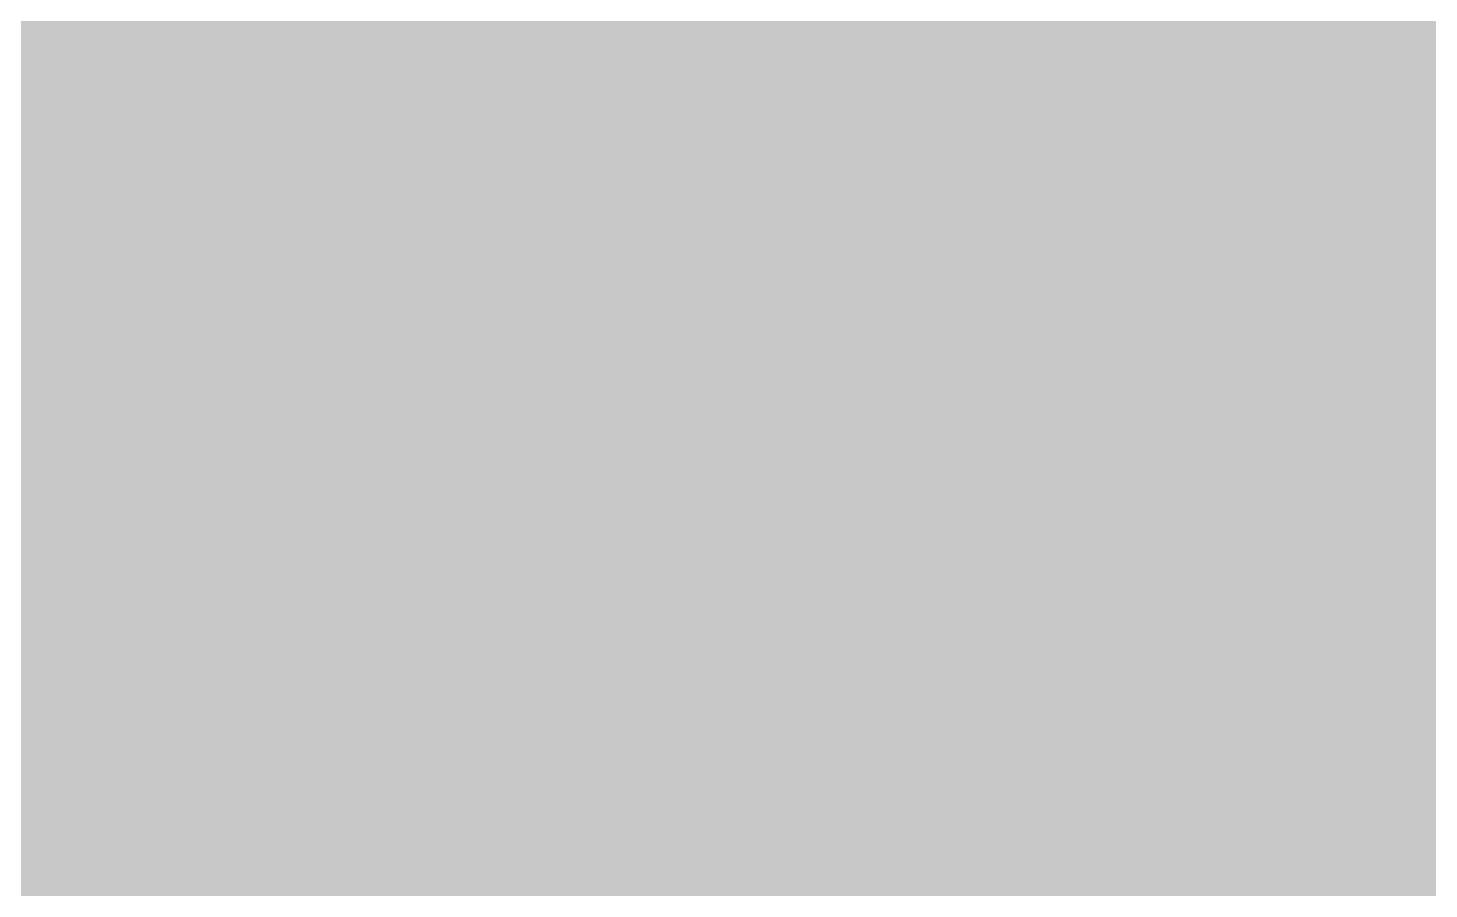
# Model space of a CAD drawing. Header units: millimetres. Extents: x -0.19 to 3.91, y -0.06 to 2.26.
# Drawn here: x 0.9254 to 1.245, y 0.2318 to 0.4283 of the extents above; entities that cross this region are included whole.
import ezdxf

# ---------------------------------------------------------------- set-up
doc = ezdxf.new("R2010")
doc.units = ezdxf.units.MM
doc.layers.get('0').update_dxf_attribs({"linetype": 'CONTINUOUS', "lineweight": 0})
for name, color, linetype, lineweight in [('PCB_KUR_GBL', 10, 'CONTINUOUS', 0), ('PCB_KUR_GTL', 30, 'CONTINUOUS', 0), ('PCB_KUR_GTO', 163, 'CONTINUOUS', 0)]:
    doc.layers.add(name, color=color, linetype=linetype, lineweight=lineweight)

# ---------------------------------------------------------------- blocks, each defined once
blk = doc.blocks.new('ROUND_8')
h = blk.add_hatch(color=256)
edge = h.paths.add_edge_path(flags=0)
edge.add_arc((0, 0), 0.005, 0, 360)
blk = doc.blocks.new('ROUND_3')
h = blk.add_hatch(color=256)
edge = h.paths.add_edge_path(flags=0)
edge.add_arc((0, 0), 0.0059, 0, 360)

msp = doc.modelspace()

# ---------------------------------------------------------------- linework, layer by layer
at = {"layer": 'PCB_KUR_GBL'}
for points in [[(0.405, 0.425), (0.405, 0.4884), (2.2638, 0.425), (2.2638, 0.4884)], [(0.582, 0.4033), (0.582, 0.425), (2.2638, 0.4033), (2.2638, 0.425)], [(0.582, 0.402), (0.582, 0.4033), (1.7226, 0.402), (1.7324, 0.4033)], [(0.582, 0.3982), (0.582, 0.402), (1.7135, 0.3982), (1.7226, 0.402)], [(0.582, 0.3922), (0.582, 0.3982), (1.7057, 0.3922), (1.7135, 0.3982)], [(0.582, 0.3844), (0.582, 0.3922), (1.6997, 0.3844), (1.7057, 0.3922)], [(0.582, 0.3753), (0.582, 0.3844), (1.6959, 0.3753), (1.6997, 0.3844)], [(0.582, 0.3656), (0.582, 0.3753), (1.6947, 0.3656), (1.6959, 0.3753)], [(0.582, 0.3558), (0.582, 0.3656), (1.6959, 0.3558), (1.6947, 0.3656)], [(0.582, 0.3467), (0.582, 0.3558), (1.6997, 0.3467), (1.6959, 0.3558)], [(0.582, 0.3389), (0.582, 0.3467), (1.7057, 0.3389), (1.6997, 0.3467)], [(0.582, 0.3329), (0.582, 0.3389), (1.7135, 0.3329), (1.7057, 0.3389)], [(0.582, 0.3291), (0.582, 0.3329), (1.7226, 0.3291), (1.7135, 0.3329)], [(0.582, 0.3278), (0.582, 0.3291), (1.7324, 0.3278), (1.7226, 0.3291)], [(0.582, 0.1837), (0.582, 0.3278), (2.2638, 0.1837), (2.2638, 0.3278)]]:
    msp.add_solid(points, dxfattribs=at)
at = {"layer": 'PCB_KUR_GTL', "lineweight": 211}
for points, const_width in [([(1.0306, 0.2849), (1.0306, 0.6313)], 0.01), ([(1.1509, 0.1741), (1.1509, 0.6313)], 0.0065), ([(0.9971, 0.3794), (0.9971, 0.6176)], 0.01), ([(0.9576, 0.3399), (0.9971, 0.3794)], 0.01), ([(0.8363, 0.3399), (0.9576, 0.3399)], 0.01), ([(0.9873, 0.2416), (1.0306, 0.2849)], 0.01), ([(0.8357, 0.2416), (0.9873, 0.2416)], 0.01)]:
    msp.add_lwpolyline(points, dxfattribs=dict(at, const_width=const_width))
at = {"layer": 'PCB_KUR_GTL'}
for points in [[(1.0429, 0.2849), (1.0429, 0.6146), (1.1403, 0.2849), (1.1403, 0.6146)], [(1.042, 0.2802), (1.0429, 0.2849), (1.1403, 0.2802), (1.1403, 0.2849)], [(1.0393, 0.2762), (1.042, 0.2802), (1.1403, 0.2762), (1.1403, 0.2802)], [(0.996, 0.2329), (1.0393, 0.2762), (1.1403, 0.2329), (1.1403, 0.2762)], [(0.992, 0.2302), (0.996, 0.2329), (1.1403, 0.2302), (1.1403, 0.2329)]]:
    msp.add_solid(points, dxfattribs=at)
at = {"layer": 'PCB_KUR_GTO', "lineweight": 211, "const_width": 0.0118}
for points in [[(0.942, 0.409), (0.942, 0.369)], [(0.982, 0.369), (0.982, 0.409)], [(1.002, 0.409), (1.002, 0.349)], [(1.032, 0.409), (1.002, 0.409)], [(1.042, 0.399), (1.032, 0.409)], [(1.072, 0.409), (1.062, 0.399)], [(1.092, 0.409), (1.072, 0.409)], [(1.1019, 0.399), (1.092, 0.409)], [(1.042, 0.359), (1.042, 0.399)], [(1.1019, 0.389), (1.1019, 0.399)], [(1.062, 0.349), (1.1019, 0.389)], [(0.942, 0.369), (0.962, 0.349)], [(0.962, 0.349), (0.982, 0.369)], [(1.032, 0.349), (1.042, 0.359)], [(1.002, 0.349), (1.032, 0.349)], [(1.1019, 0.349), (1.062, 0.349)]]:
    msp.add_lwpolyline(points, dxfattribs=at)

# ---------------------------------------------------------------- block references
at = {"layer": 'PCB_KUR_GTL'}
for p in [(0.9971, 0.3794), (0.9971, 0.3794), (0.9576, 0.3399), (0.9576, 0.3399), (1.0306, 0.2849), (0.9873, 0.2416), (0.9873, 0.2416)]:
    msp.add_blockref('ROUND_8', p, dxfattribs=at)
at = {"layer": 'PCB_KUR_GTO'}
for p in [(0.942, 0.409), (0.982, 0.409), (1.002, 0.409), (1.002, 0.409), (1.032, 0.409), (1.072, 0.409), (1.092, 0.409), (1.042, 0.399), (1.062, 0.399), (1.1019, 0.399), (1.1019, 0.389), (0.942, 0.369), (0.982, 0.369), (1.042, 0.359), (0.962, 0.349), (1.002, 0.349), (1.032, 0.349), (1.062, 0.349), (1.1019, 0.349)]:
    msp.add_blockref('ROUND_3', p, dxfattribs=at)

doc.saveas('drawing.dxf')
